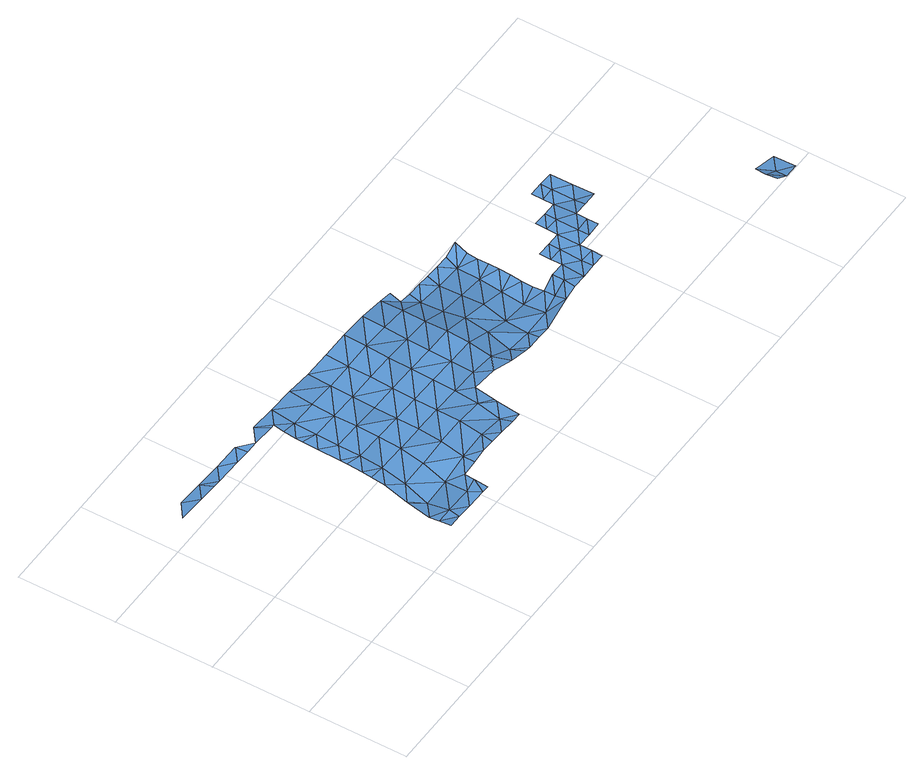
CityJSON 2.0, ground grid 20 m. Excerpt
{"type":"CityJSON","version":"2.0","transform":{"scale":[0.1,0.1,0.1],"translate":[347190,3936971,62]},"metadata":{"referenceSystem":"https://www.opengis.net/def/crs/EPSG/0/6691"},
"CityObjects":{
"waterbody1":{"type":"WaterBody","attributes":{"name":"8","class":"1140","function":"1","WaterBodyRiverFloodingRiskAttribute.description":"4","WaterBodyRiverFloodingRiskAttribute.rankOrg":"1","WaterBodyRiverFloodingRiskAttribute.adminType":"2","WaterBodyRiverFloodingRiskAttribute.scale":"L1"},"geometry":[{"type":"MultiSurface","lod":"1","boundaries":[[[0,1,2]],[[3,1,0]],[[4,3,0]],[[5,3,4]],[[6,3,5]],[[5,7,6]],[[8,6,7]],[[9,10,11]],[[12,13,11]],[[11,10,12]],[[7,14,8]],[[15,16,17]],[[15,13,16]],[[13,12,16]],[[18,19,17]],[[12,10,20]],[[14,21,8]],[[17,16,18]],[[22,23,19]],[[24,12,20]],[[19,18,22]],[[25,23,22]],[[26,18,16]],[[25,27,28]],[[16,12,26]],[[29,24,20]],[[28,27,30]],[[25,22,27]],[[31,32,21]],[[12,24,26]],[[33,22,18]],[[34,30,35]],[[30,27,35]],[[36,37,34]],[[38,27,22]],[[18,26,39]],[[40,32,31]],[[24,41,26]],[[24,29,42]],[[33,18,39]],[[34,35,36]],[[43,37,36]],[[29,44,42]],[[40,45,32]],[[24,42,41]],[[46,47,40]],[[46,43,47]],[[38,22,33]],[[43,36,47]],[[38,48,27]],[[49,26,41]],[[35,27,48]],[[39,26,49]],[[50,33,39]],[[40,47,45]],[[51,47,36]],[[36,35,51]],[[49,41,52]],[[50,39,49]],[[53,38,33]],[[35,48,51]],[[47,54,45]],[[52,55,49]],[[56,53,33]],[[56,33,50]],[[38,53,48]],[[47,51,54]],[[57,50,49]],[[58,51,48]],[[59,45,54]],[[49,55,60]],[[61,56,50]],[[62,60,55]],[[48,53,63]],[[49,60,57]],[[64,53,56]],[[48,63,58]],[[54,51,65]],[[62,66,60]],[[61,50,57]],[[65,51,58]],[[59,54,65]],[[53,67,63]],[[68,57,60]],[[64,56,61]],[[64,67,53]],[[69,59,65]],[[70,61,57]],[[60,66,68]],[[58,63,67]],[[66,71,68]],[[70,57,68]],[[72,64,61]],[[73,58,67]],[[65,74,69]],[[70,75,61]],[[65,58,74]],[[75,72,61]],[[74,58,73]],[[68,71,76]],[[76,77,68]],[[68,77,70]],[[78,69,74]],[[67,64,79]],[[80,75,70]],[[81,70,77]],[[80,70,81]],[[64,72,79]],[[73,67,82]],[[82,67,79]],[[83,72,75]],[[84,75,80]],[[74,73,85]],[[84,83,75]],[[83,79,72]],[[85,73,82]],[[78,74,86]],[[74,85,86]],[[80,87,84]],[[79,83,88]],[[82,79,89]],[[85,82,89]],[[79,88,89]],[[90,86,85]],[[84,87,91]],[[92,88,83]],[[93,85,89]],[[83,84,94]],[[94,84,91]],[[90,85,93]],[[91,87,95]],[[92,83,94]],[[89,88,96]],[[95,97,91]],[[88,92,96]],[[98,90,93]],[[93,89,99]],[[99,89,96]],[[94,91,100]],[[94,101,92]],[[102,97,95]],[[98,93,99]],[[91,97,100]],[[101,94,100]],[[97,102,103]],[[96,92,104]],[[105,100,97]],[[104,106,96]],[[92,101,104]],[[98,99,107]],[[99,96,106]],[[97,103,105]],[[100,108,101]],[[98,107,109]],[[105,108,100]],[[107,99,106]],[[103,110,105]],[[101,111,104]],[[112,107,106]],[[105,110,113]],[[101,108,114]],[[111,101,114]],[[112,106,115]],[[106,104,116]],[[108,105,117]],[[105,113,117]],[[106,116,115]],[[104,111,116]],[[108,118,114]],[[119,108,117]],[[120,111,114]],[[113,121,117]],[[122,115,116]],[[118,108,119]],[[123,116,111]],[[121,124,117]],[[117,125,119]],[[122,116,126]],[[114,118,120]],[[117,124,125]],[[127,128,119]],[[119,128,118]],[[123,111,120]],[[119,125,127]],[[126,116,123]],[[128,129,118]],[[129,130,118]],[[120,118,130]],[[131,126,123]],[[130,132,120]],[[133,123,120]],[[132,133,120]],[[134,131,123]],[[135,134,123]],[[135,123,133]]]}]},
"waterbody2":{"type":"WaterBody","attributes":{"name":"8","class":"1140","function":"1","WaterBodyRiverFloodingRiskAttribute.description":"4","WaterBodyRiverFloodingRiskAttribute.rankOrg":"2","WaterBodyRiverFloodingRiskAttribute.adminType":"2","WaterBodyRiverFloodingRiskAttribute.scale":"L1"},"geometry":[{"type":"MultiSurface","lod":"1","boundaries":[[[136,137,138]],[[139,140,141]],[[142,141,140]],[[121,143,144]],[[141,136,145]],[[141,145,146]],[[147,148,149]],[[148,150,151]],[[152,151,150]],[[146,145,153]],[[139,141,146]],[[143,154,144]],[[155,156,153]],[[156,155,157]],[[158,151,152]],[[146,159,139]],[[160,150,153]],[[124,121,144]],[[161,149,151]],[[162,158,152]],[[152,150,160]],[[149,148,151]],[[153,150,155]],[[163,144,164]],[[164,140,139]],[[165,142,140]],[[166,142,165]],[[136,138,145]],[[156,146,153]],[[159,167,139]],[[167,159,168]],[[167,164,139]],[[163,124,144]],[[124,163,125]],[[145,160,153]],[[151,158,161]],[[138,160,145]],[[169,152,160]],[[169,162,152]],[[154,165,140]],[[154,140,164]],[[144,154,164]]]}]},
"waterbody3":{"type":"WaterBody","attributes":{"name":"8","class":"1140","function":"1","WaterBodyRiverFloodingRiskAttribute.description":"4","WaterBodyRiverFloodingRiskAttribute.rankOrg":"2","WaterBodyRiverFloodingRiskAttribute.adminType":"2","WaterBodyRiverFloodingRiskAttribute.scale":"L1"},"geometry":[{"type":"MultiSurface","lod":"1","boundaries":[[[170,171,172]],[[173,171,174]],[[171,170,174]],[[175,172,171]],[[175,171,173]],[[173,176,175]]]}]}
},
"vertices":[
[64,393,82],[36,416,85],[7,394,85],[93,416,81],[105,392,80],[121,392,78],[149,415,77],[177,391,77],[206,414,77],[284,19,36],[310,19,35],[285,44,32],[313,42,36],[285,65,29],[208,390,77],[286,109,39],[314,88,25],[286,112,40],[315,134,47],[287,158,56],[341,18,34],[234,390,77],[315,181,61],[287,185,60],[370,41,33],[287,204,63],[370,87,31],[316,227,64],[288,236,64],[384,18,33],[288,250,64],[282,389,73],[263,413,77],[372,180,61],[289,297,65],[317,273,64],[318,319,65],[290,329,65],[373,226,62],[371,133,50],[291,389,72],[398,64,38],[398,45,36],[290,343,66],[398,17,33],[319,412,73],[290,368,69],[319,365,66],[374,272,63],[427,86,45],[428,132,56],[374,318,63],[428,63,44],[429,225,60],[375,364,64],[455,63,49],[429,179,60],[485,131,58],[431,317,61],[376,411,70],[484,85,51],[485,178,59],[483,62,47],[430,271,60],[486,224,59],[432,363,62],[512,62,44],[487,270,60],[540,84,41],[433,410,63],[541,130,54],[547,61,42],[543,223,58],[488,316,61],[488,363,62],[542,177,58],[568,61,41],[569,107,47],[489,409,63],[544,269,59],[570,153,55],[569,114,48],[544,315,61],[599,222,56],[599,176,54],[545,362,63],[546,408,64],[627,152,49],[600,268,57],[601,314,58],[603,407,61],[655,175,46],[657,267,56],[602,361,61],[656,221,55],[683,151,25],[658,313,53],[712,174,14],[659,406,51],[658,360,55],[713,220,31],[713,266,40],[725,150,13],[740,150,9],[714,312,30],[769,173,6],[715,359,25],[687,382,38],[769,219,10],[688,405,45],[770,150,8],[771,311,21],[715,382,32],[796,149,8],[770,265,25],[744,381,32],[772,358,17],[825,172,9],[827,264,7],[826,218,2],[828,310,12],[853,148,32],[772,381,28],[828,357,13],[854,171,26],[854,194,26],[800,380,28],[854,218,22],[855,241,22],[855,264,25],[855,287,27],[829,380,26],[856,310,26],[856,333,26],[857,379,40],[857,356,27],
[996,192,42],[1024,192,45],[1024,215,45],[939,216,42],[938,170,42],[967,193,42],[967,169,42],[881,148,39],[882,171,42],[996,215,42],[968,239,42],[1026,330,41],[1026,307,41],[1055,330,41],[1025,284,42],[1054,307,41],[1053,260,42],[997,261,42],[910,147,39],[997,284,42],[968,262,42],[969,285,42],[1082,283,42],[940,239,42],[1025,238,45],[1083,329,41],[1081,237,45],[882,194,42],[911,193,42],[938,147,42],[966,146,42],[911,217,42],[911,240,42],[1053,237,45],
[1361,47,2],[1333,24,2],[1361,1,4],[1304,25,19],[1305,48,19],[1332,1,4],[1304,2,21]
]}
